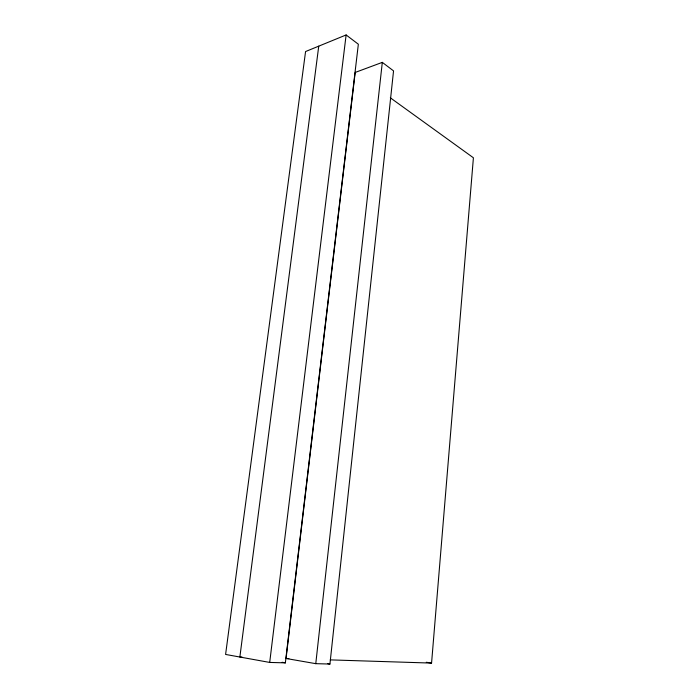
<?xml version="1.0" encoding="UTF-8"?>
<svg xmlns="http://www.w3.org/2000/svg" width="699" height="699" viewBox="0 0 699 699"><rect width="100%" height="100%" fill="white"/><g stroke="black" fill="none" stroke-linecap="round" stroke-linejoin="round"><path stroke-width="1.05" d="M330.269 659.882L431.563 663.089L473.406 157.782L390.33 97.816M329.937 664.05L393.546 70.887L382.309 62.368L355.188 72.451L286.057 658.484L315.773 663.666L329.937 664.05L327.814 663.683M315.773 663.666L382.309 62.368M285.358 662.853L358.351 44.22L346.119 34.95L305.568 51.543L225.594 654.439L269.7 662.434L285.358 662.853L282.16 662.285M269.7 662.434L346.119 34.95M318.744 46.151L239.862 657.025L242.037 657.095M285.603 658.475L288.87 658.572M426.285 662.259L431.563 663.089"/></g></svg>
